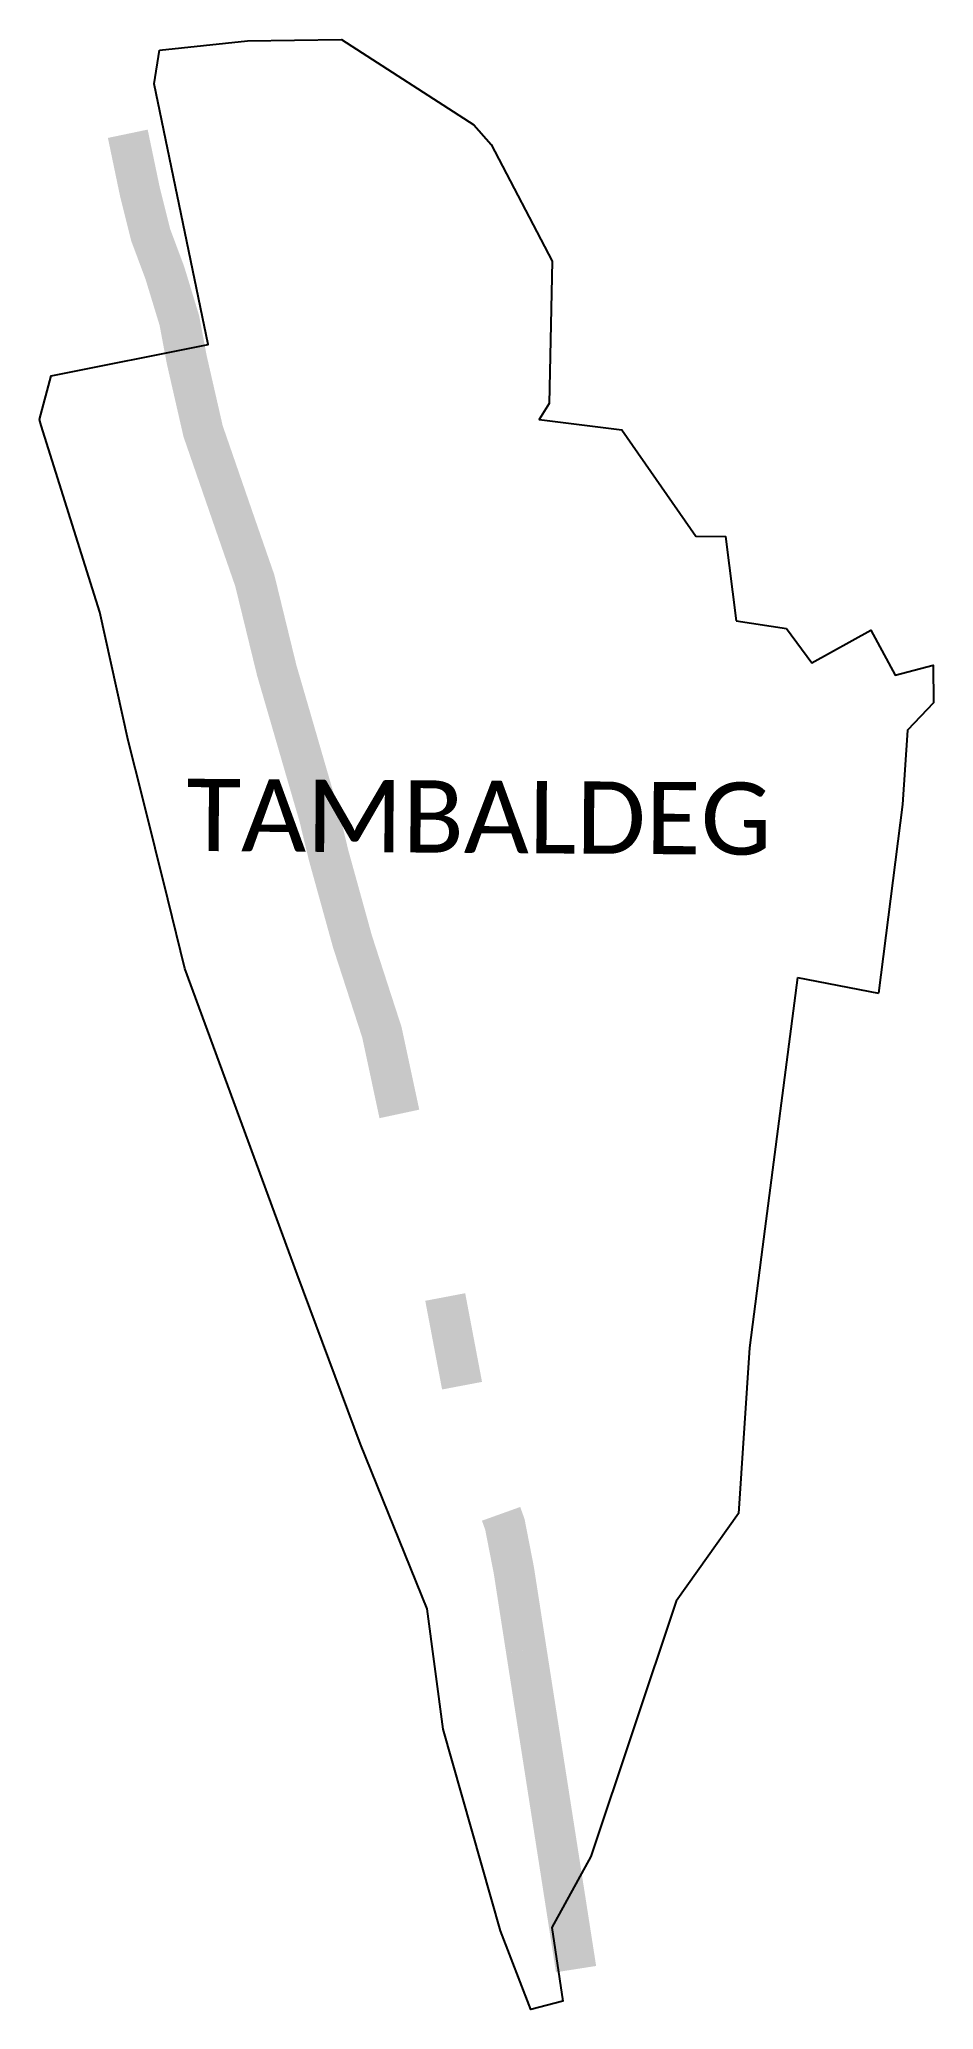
# Model space of a CAD drawing. Header units: metres. Extents: x 329589 to 330689, y 1799874 to 1802297.
import ezdxf

# ---------------------------------------------------------------- set-up
doc = ezdxf.new("R2010")
doc.units = ezdxf.units.M
for name, color, linetype in [('UNPROTECTED', 130, 'Continuous'), ('UNPROTECTED DUE TO CREEK', 150, 'Continuous'), ('village', 3, 'Continuous'), ('VILLAGE NAME', 250, 'Continuous')]:
    doc.layers.add(name, color=color, linetype=linetype)

msp = doc.modelspace()

# ---------------------------------------------------------------- linework, layer by layer
at = {"color": 3}
for points in [[(330521.6, 1801143), (330478.7, 1800812), (330462.6, 1800687.7), (330449, 1800484), (330372.3, 1800376.1), (330267.4, 1800062.1), (330219.4, 1799974.4), (330233.1, 1799884), (330193.7, 1799873.6), (330156.3, 1799970.6), (330085.7, 1800218.7), (330066.1, 1800366.4), (329984, 1800568.9), (329906.3, 1800778.3), (329768.2, 1801154.1), (329747.1, 1801239.4), (329716, 1801364.7), (329698.6, 1801434.5), (329663.7, 1801592.4), (329591.5, 1801822.1), (329589.3, 1801829.3), (329603.8, 1801883.3), (329796.8, 1801921.7), (329763.6, 1802082.1), (329730.3, 1802242.5), (329737, 1802283.9)], [(329737, 1802283.9), (329845.4, 1802295.2), (329960.8, 1802297), (330123.6, 1802192), (330144.8, 1802167.6), (330220, 1802024.3), (330216.1, 1801849.1), (330203.8, 1801829.6), (330305.7, 1801816.6), (330396.6, 1801685.9), (330433.1, 1801685.6), (330446.1, 1801581.7)], [(330446.1, 1801581.7), (330508.1, 1801572.2)], [(330508.1, 1801572.2), (330539.3, 1801530.2), (330612, 1801570.4), (330641.8, 1801515), (330688.6, 1801527.4), (330689, 1801480.8), (330656.9, 1801447.4), (330650.8, 1801355.7), (330621.4, 1801123.9)]]:
    msp.add_lwpolyline(points, dxfattribs=at)
at = {"layer": 'UNPROTECTED', "flags": 128}
msp.add_lwpolyline([(329698, 1802180.9, 50, 50, 0), (329713, 1802109, 50, 50, 0), (329726.1, 1802056.6, 50, 50, 0), (329743.6, 1802009.7, 50, 50, 0), (329761.4, 1801951.3, 50, 50, 0), (329770.5, 1801903, 50, 50, 0), (329790.6, 1801815.1, 50, 50, 0), (329831.5, 1801696.7, 50, 50, 0), (329854.2, 1801631.3, 50, 50, 0), (329881.2, 1801520.8, 50, 50, 0), (329896.4, 1801468.6, 50, 50, 0), (329915.3, 1801403.4, 50, 50, 0), (329926.6, 1801364.6, 50, 50, 0), (329933.4, 1801341.4, 50, 50, 0), (329945.1, 1801292.9, 50, 50, 0), (329974.3, 1801187.4, 50, 50, 0), (330010.5, 1801075.7, 50, 50, 0), (330032, 1800975.3, 0, 0, 0)], format="xyseb", dxfattribs=at)
at = {"layer": 'UNPROTECTED', "const_width": 50, "flags": 128}
for points in [[(330088.4, 1800750.1), (330109.1, 1800641)], [(330157.1, 1800483.4), (330161.8, 1800470.3), (330172.8, 1800413.9), (330188, 1800316)]]:
    msp.add_lwpolyline(points, dxfattribs=at)
at = {"layer": 'UNPROTECTED DUE TO CREEK', "const_width": 50, "flags": 128}
msp.add_lwpolyline([(330188, 1800316), (330249.3, 1799923.4)], dxfattribs=at)
at = {"layer": 'village', "color": 3}
msp.add_lwpolyline([(330521.6, 1801143), (330621.4, 1801123.9)], dxfattribs=at)

# ---------------------------------------------------------------- texts
at = {"layer": 'VILLAGE NAME', "insert": (329770.3, 1801387.6), "char_height": 88.859, "attachment_point": 1, "rotation": 359.6139}
msp.add_mtext_dynamic_manual_height_columns('{\\fCalibri|b0|i0|c0|p34;TAMBALDEG}', width=876.845, gutter_width=444.3, heights=[0], dxfattribs=at)

doc.saveas('drawing.dxf')
